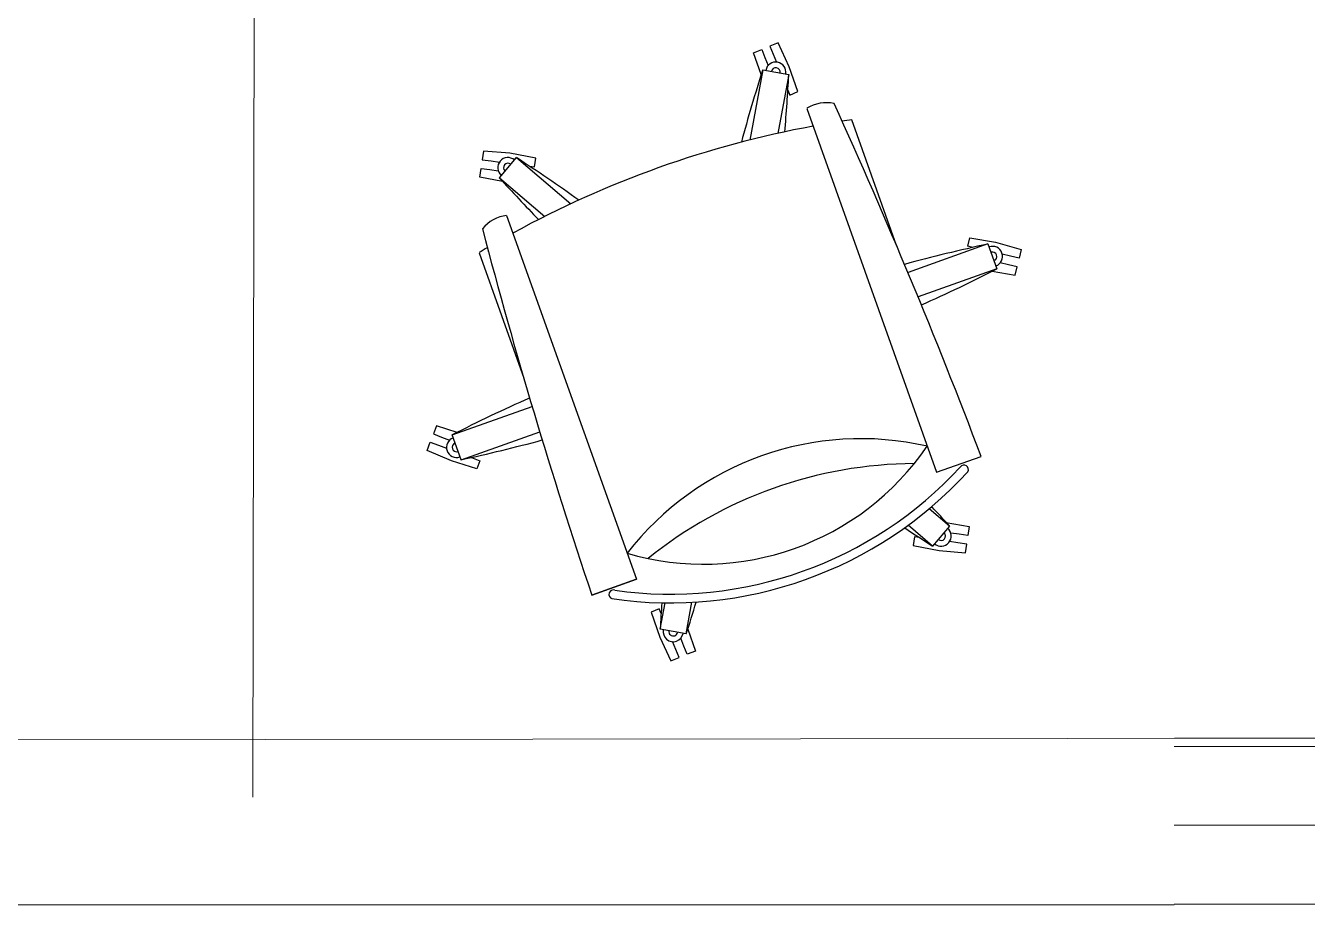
# Model space of a CAD drawing. Header units: inches. Extents: x 164.3 to 247.9, y 15.6 to 56.7.
# Drawn here: x 233.675 to 234.876, y 48.42 to 49.255 of the extents above; entities that cross this region are included whole.
import ezdxf

# ---------------------------------------------------------------- set-up
doc = ezdxf.new("R2010")
doc.units = ezdxf.units.IN
doc.header["$MEASUREMENT"] = 0
doc.set_wipeout_variables(frame=1)
doc.layers.get('0').update_dxf_attribs({"lineweight": 0})
for name, color, linetype, lineweight in [('WALL 1 100', 250, 'Continuous', 9), ('окно', 7, 'Continuous', 9), ('провода', 1, 'Continuous', 5)]:
    doc.layers.add(name, color=color, linetype=linetype, lineweight=lineweight)

# ---------------------------------------------------------------- blocks, each defined once
blk = doc.blocks.new('*U37')
blk.add_wipeout([(-69.25, 69.81), (69.25, 69.81), (69.25, -5), (-69.25, -5)]).dxf.layer = 'окно'
at = {"layer": 'окно'}
for p, q in [((-69.25, 64.81), (69.25, 64.81)), ((-69.25, 32.41), (69.25, 32.41)), ((-69.25, 0), (69.25, 0))]:
    blk.add_line(p, q, dxfattribs=at)

msp = doc.modelspace()

# ---------------------------------------------------------------- linework, layer by layer
at = {"color": 7, "linetype": 'ByBlock', "lineweight": -2}
for p, q in [((234.3796, 49.2391), (234.3719, 49.236)), ((234.3901, 49.2167), (234.3796, 49.2391)), ((234.3567, 49.2298), (234.3643, 49.2329)), ((234.3639, 49.2093), (234.3567, 49.2298)), ((234.3643, 49.2329), (234.3674, 49.2253)), ((234.3674, 49.2253), (234.3704, 49.2179)), ((234.3719, 49.236), (234.3751, 49.2284)), ((234.3751, 49.2284), (234.3781, 49.221)), ((234.3653, 49.2138), (234.3533, 49.148)), ((234.3653, 49.2138), (234.3896, 49.2093)), ((234.3983, 49.1934), (234.3901, 49.2167)), ((234.3896, 49.2093), (234.3795, 49.1542)), ((234.3888, 49.1947), (234.3906, 49.1902)), ((234.3906, 49.1902), (234.3983, 49.1934)), ((234.4066, 49.1777), (234.5282, 48.8366)), ((234.4907, 49.0492), (234.4488, 49.1669)), ((234.1036, 49.1377), (234.1025, 49.1295)), ((234.1025, 49.1295), (234.1107, 49.1284)), ((234.1283, 49.1356), (234.1036, 49.1377)), ((234.1185, 49.1127), (234.1345, 49.1315)), ((234.1526, 49.131), (234.1283, 49.1356)), ((234.1345, 49.1315), (234.1854, 49.0882)), ((234.1515, 49.1228), (234.1526, 49.131)), ((234.1003, 49.1132), (234.1014, 49.1214)), ((234.1014, 49.1214), (234.1096, 49.1203)), ((234.1096, 49.1203), (234.1175, 49.1192)), ((234.1107, 49.1284), (234.1186, 49.1273)), ((234.1467, 49.1235), (234.1515, 49.1228)), ((234.1216, 49.1092), (234.1003, 49.1132)), ((234.1185, 49.1127), (234.1611, 49.0764)), ((234.1253, 49.0774), (234.2469, 48.7363)), ((234.5763, 49.0506), (234.5014, 49.0238)), ((234.5573, 49.0485), (234.5592, 49.0565)), ((234.562, 49.0474), (234.5573, 49.0485)), ((234.5592, 49.0565), (234.5835, 49.0522)), ((234.5763, 49.0506), (234.5846, 49.0273)), ((234.5835, 49.0522), (234.6073, 49.0454)), ((234.6073, 49.0454), (234.6055, 49.0374)), ((234.0995, 49.0424), (234.1415, 48.9247)), ((234.5956, 49.0312), (234.5878, 49.033)), ((234.5974, 49.0392), (234.5897, 49.041)), ((234.6055, 49.0374), (234.5974, 49.0392)), ((234.5846, 49.0273), (234.5109, 49.001)), ((234.5804, 49.0251), (234.6018, 49.0213)), ((234.6036, 49.0293), (234.5956, 49.0312)), ((234.6018, 49.0213), (234.6036, 49.0293)), ((234.0743, 48.8716), (234.1492, 48.8983)), ((234.0596, 48.8802), (234.0567, 48.8725)), ((234.079, 48.874), (234.0596, 48.8802)), ((234.0509, 48.8571), (234.0538, 48.8648)), ((234.0538, 48.8648), (234.0616, 48.8619)), ((234.0567, 48.8725), (234.0644, 48.8696)), ((234.0644, 48.8696), (234.0719, 48.8668)), ((234.0826, 48.8483), (234.0743, 48.8716)), ((234.0826, 48.8483), (234.1563, 48.8746)), ((234.0737, 48.8473), (234.0509, 48.8571)), ((234.0616, 48.8619), (234.069, 48.8591)), ((234.0973, 48.8398), (234.0737, 48.8473)), ((234.0922, 48.8504), (234.0924, 48.8504)), ((234.0924, 48.8504), (234.1001, 48.8475)), ((234.1001, 48.8475), (234.0973, 48.8398)), ((234.5282, 48.8366), (234.5699, 48.8515)), ((234.5404, 48.7862), (234.5213, 48.8025)), ((234.5244, 48.7674), (234.5014, 48.7869)), ((234.5404, 48.7862), (234.5244, 48.7674)), ((234.5373, 48.7897), (234.5586, 48.7857)), ((234.5586, 48.7857), (234.5575, 48.7775)), ((234.5074, 48.7761), (234.5063, 48.7679)), ((234.5122, 48.7754), (234.5074, 48.7761)), ((234.5482, 48.7705), (234.5403, 48.7716)), ((234.5493, 48.7786), (234.5414, 48.7797)), ((234.5564, 48.7694), (234.5482, 48.7705)), ((234.5575, 48.7775), (234.5493, 48.7786)), ((234.5553, 48.7612), (234.5564, 48.7694)), ((234.5063, 48.7679), (234.5306, 48.7633)), ((234.5306, 48.7633), (234.5553, 48.7612)), ((234.2469, 48.7363), (234.2051, 48.7215)), ((234.2051, 48.7215), (234.2469, 48.7363)), ((234.2682, 48.7087), (234.2606, 48.7055)), ((234.2701, 48.7042), (234.2682, 48.7087)), ((234.2693, 48.6896), (234.2738, 48.7143)), ((234.2936, 48.6851), (234.299, 48.7148)), ((234.2606, 48.7055), (234.2688, 48.6822)), ((234.2936, 48.6851), (234.2693, 48.6896)), ((234.295, 48.6896), (234.3022, 48.6691)), ((234.2688, 48.6822), (234.2793, 48.6598)), ((234.2838, 48.6705), (234.2808, 48.6779)), ((234.2915, 48.6736), (234.2885, 48.681)), ((234.2946, 48.666), (234.2915, 48.6736)), ((234.2793, 48.6598), (234.287, 48.6629)), ((234.287, 48.6629), (234.2838, 48.6705)), ((234.3022, 48.6691), (234.2946, 48.666))]:
    msp.add_line(p, q, dxfattribs=at)
for centre, radius, start, end in [((235.7702, 48.7619), 1.4758, 162.1683, 164.9157), ((234.3775, 49.2116), 0.00947, 349.6161, 169.6161), ((234.3775, 49.2116), 0.00412, 349.6161, 169.6161), ((232.9158, 49.2849), 1.4758, 354.973, 357.0639), ((234.4252, 49.1478), 0.0352, 78.6116, 121.7778), ((229.585, 46.969), 5.3285, 20.6879, 24.542), ((234.5835, 48.2366), 0.9401, 98.242, 98.7988), ((234.5835, 48.2366), 0.9401, 100.4758, 118.7563), ((234.1265, 49.1221), 0.00947, 49.6161, 229.6161), ((233.3321, 47.8929), 1.4758, 54.3164, 57.0639), ((234.1265, 49.1221), 0.00412, 49.6161, 229.6161), ((235.2123, 50.1034), 1.4758, 222.1683, 224.2591), ((234.1299, 49.0425), 0.0352, 97.4543, 140.6205), ((239.257, 50.4161), 5.3285, 194.6902, 198.5443), ((234.5835, 48.2366), 0.9401, 120.4334, 120.9901), ((234.8874, 47.6079), 1.4758, 102.1683, 105.291), ((234.5805, 49.0389), 0.00947, 289.6161, 109.6161), ((234.5805, 49.0389), 0.00412, 289.6161, 109.6161), ((233.9132, 50.3415), 1.4758, 294.0231, 297.0639), ((234.7457, 47.5574), 1.4758, 113.9411, 117.0639), ((234.0784, 48.86), 0.00947, 109.6161, 289.6161), ((233.7715, 50.291), 1.4758, 282.1683, 285.2091), ((234.4572, 48.5911), 0.277, 76.9983, 142.2339), ((234.0784, 48.86), 0.00412, 109.6161, 289.6161), ((234.3098, 49.0045), 0.254, 253.6073, 325.6249), ((234.2786, 49.092), 0.3696, 261.9089, 317.3233), ((234.5091, 48.4454), 0.3993, 90.255, 128.9772), ((234.5538, 48.8392), 0.00418, 328.3052, 146.689), ((234.2786, 49.092), 0.3778, 261.6847, 317.5474), ((233.4466, 47.7955), 1.4758, 42.1683, 43.1314), ((235.3268, 50.006), 1.4758, 235.8479, 237.0639), ((234.5324, 48.7768), 0.00947, 229.6161, 49.6161), ((234.5324, 48.7768), 0.00412, 229.6161, 49.6161), ((234.2254, 48.7222), 0.00418, 72.5432, 250.927), ((235.7431, 48.614), 1.4758, 176.1007, 177.0639), ((232.8887, 49.137), 1.4758, 342.1683, 343.3842), ((234.2814, 48.6873), 0.00947, 169.6161, 349.6161), ((234.2814, 48.6873), 0.00412, 169.6161, 349.6161)]:
    msp.add_arc(centre, radius, start, end, dxfattribs=at)
at = {"layer": 'WALL 1 100', "color": 0}
msp.add_line((228.0342, 48.4311), (246.9032, 48.4311), dxfattribs=at)
at = {"layer": 'провода', "color": 1}
msp.add_line((233.8893, 49.5864), (233.8874, 48.532), dxfattribs=at)

# ---------------------------------------------------------------- next in the draw order: block references
at = {"layer": 'провода', "color": 7, "linetype": 'ByBlock', "lineweight": 0, "xscale": 0.002281724290510919, "yscale": 0.002281724290510919, "zscale": 0.002281724290510919, "rotation": 180}
msp.add_blockref('*U37', (234.9089, 48.5797), dxfattribs=at)

# ---------------------------------------------------------------- next in the draw order: linework, layer by layer
at = {"layer": 'WALL 1 100', "color": 0}
msp.add_line((246.7227, 48.6033), (228.152, 48.5785), dxfattribs=at)

doc.saveas('drawing.dxf')
